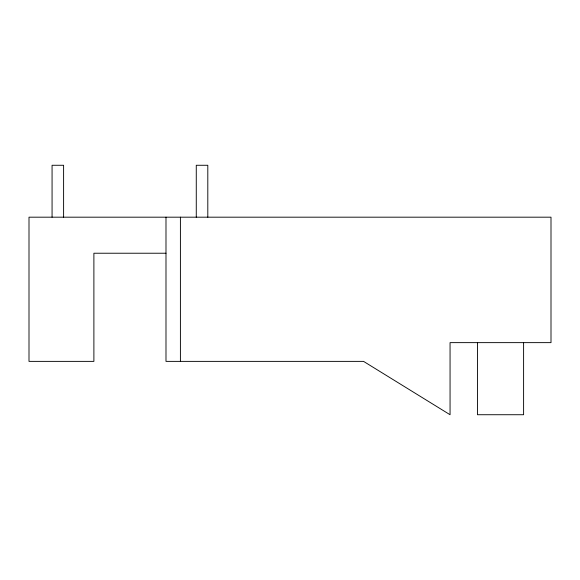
<?xml version="1.0" encoding="UTF-8"?>
<svg xmlns="http://www.w3.org/2000/svg" width="580" height="580" viewBox="0 0 580 580"><rect width="100%" height="100%" fill="white"/><g stroke="black" fill="none" stroke-linecap="round" stroke-linejoin="round"><path stroke-width="0.87" d="M165.989 253.228L93.888 253.228L93.888 361.376L29 361.376L29 217.181L551 217.181L551 342.635L450.058 342.635L450.058 414.729L363.544 361.376L165.989 361.376L165.989 217.181M523.602 342.635L523.602 414.729L477.456 414.729L477.456 342.635M207.807 217.181L207.807 165.271L196.272 165.271L196.272 217.181M180.409 217.181L180.409 361.376M63.604 217.181L63.604 165.271L52.069 165.271L52.069 217.181"/></g></svg>
